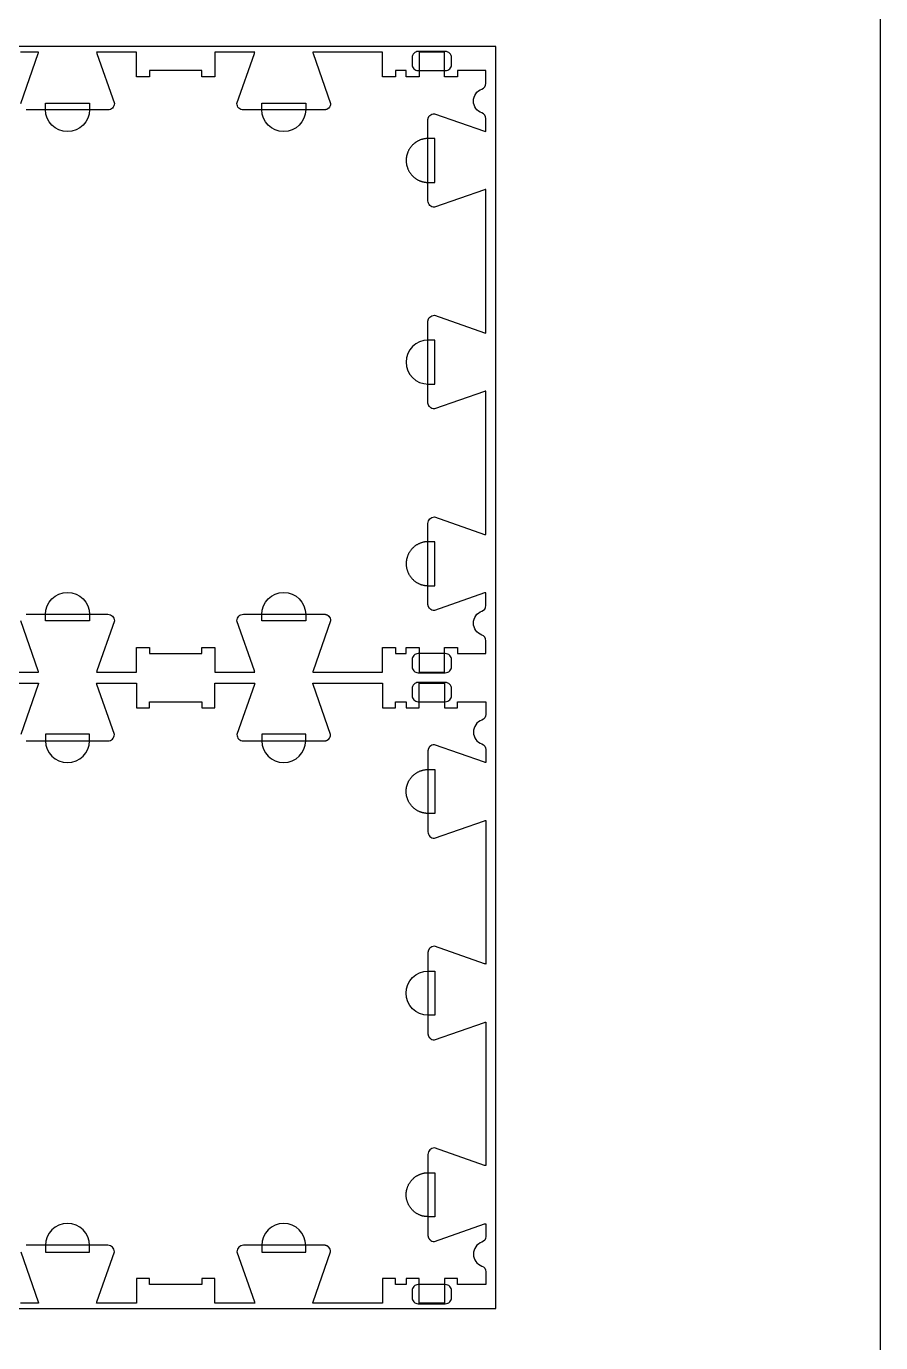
# Model space of a CAD drawing. Extents: x 5216 to 8399, y -10461 to -4867.
# Drawn here: x 7574 to 8399, y -6824 to -5552 of the extents above; entities that cross this region are included whole.
import ezdxf

# ---------------------------------------------------------------- set-up
doc = ezdxf.new("R2010")
doc.units = 0
for name, color, linetype in [('0_SHEET_SPRUCEPLY_2440X122', 1, 'CONTINUOUS'), ('4_ANYTOOL_CUTTHROUGH_OUTSI', 5, 'CONTINUOUS'), ('5_ANYTOOL_HALF_MILL_9MM_IN', 3, 'CONTINUOUS'), ('DONOTCUT', 18, 'CONTINUOUS')]:
    doc.layers.add(name, color=color, linetype=linetype)

msp = doc.modelspace()

# ---------------------------------------------------------------- linework, layer by layer
at = {"layer": '0_SHEET_SPRUCEPLY_2440X122'}
msp.add_lwpolyline([(5587.3, -5571.2), (5587.3, -6791.2), (8027.3, -6791.2), (8027.3, -5571.2)], close=True, dxfattribs=at)
at = {"layer": '4_ANYTOOL_CUTTHROUGH_OUTSI', "color": 5}
for points in [[(7568.1, -5626.1), (7585, -5577.8), (7585, -5577.8, 0.061485), (7585.3, -5576.5), (7567.8, -5576.5)], [(7573.5, -6120), (7573.6, -6120), (7573.8, -6120), (7573.9, -6120), (7574.1, -6120), (7574.2, -6120), (7574.4, -6120), (7652.4, -6120, -0.414214), (7658.6, -6126.2), (7658.6, -6126.2), (7658.6, -6126.3), (7641.7, -6174.6), (7641.7, -6174.6, 0.061485), (7641.5, -6176), (7680.1, -6176), (7680.1, -6152), (7692.6, -6152), (7692.6, -6158), (7743.1, -6158), (7743.1, -6152), (7755.6, -6152), (7755.6, -6176), (7794.2, -6176), (7794.2, -6176, 0.061485), (7793.9, -6174.6), (7777, -6126.3), (7777, -6126.2), (7777, -6126.2), (7777, -6126.2, -0.414214), (7783.3, -6120), (7861.3, -6120), (7861.4, -6120), (7861.6, -6120), (7861.7, -6120), (7861.9, -6120), (7862, -6120), (7862.2, -6120), (7862.3, -6120), (7862.5, -6120.1), (7862.6, -6120.1), (7862.8, -6120.1), (7862.9, -6120.2), (7863.1, -6120.2), (7863.2, -6120.3), (7863.4, -6120.3), (7863.5, -6120.4), (7863.7, -6120.4), (7863.8, -6120.5), (7864, -6120.6), (7864.1, -6120.6), (7864.2, -6120.7), (7864.4, -6120.8), (7864.5, -6120.9), (7864.6, -6120.9), (7864.8, -6121), (7864.9, -6121.1), (7865, -6121.2), (7865.1, -6121.3), (7865.2, -6121.4), (7865.4, -6121.5), (7865.5, -6121.6), (7865.6, -6121.7), (7865.7, -6121.8, -0.198912), (7867.5, -6126.2), (7867.5, -6126.2), (7867.5, -6126.3), (7850.6, -6174.6), (7850.6, -6174.6, 0.061485), (7850.4, -6176), (7917.6, -6176), (7917.6, -6152), (7930.1, -6152), (7930.1, -6158), (7940.6, -6158), (7940.6, -6152), (7953.1, -6152), (7953.1, -6176), (7977.6, -6176), (7977.6, -6152), (7990.1, -6152), (7990.1, -6158), (8017.6, -6158), (8017.6, -6145.6), (8017.6, -6145.6, 0.317837), (8013.7, -6140.1, -0.707107), (8013.7, -6117, 0.317837), (8017.6, -6111.6), (8017.6, -6099.2, 0.061485), (8016.2, -6099.4), (7967.9, -6116.3), (7967.9, -6116.4), (7967.8, -6116.4), (7967.8, -6116.4, -0.198912), (7963.4, -6114.5), (7963.3, -6114.4), (7963.2, -6114.3), (7963.1, -6114.2), (7963, -6114.1), (7962.9, -6114), (7962.8, -6113.8), (7962.7, -6113.7), (7962.6, -6113.6), (7962.5, -6113.5), (7962.5, -6113.3), (7962.4, -6113.2), (7962.3, -6113.1), (7962.2, -6112.9), (7962.2, -6112.8), (7962.1, -6112.6), (7962, -6112.5), (7962, -6112.4), (7961.9, -6112.2), (7961.9, -6112.1), (7961.8, -6111.9), (7961.8, -6111.8), (7961.8, -6111.6), (7961.7, -6111.5), (7961.7, -6111.3), (7961.7, -6111.2), (7961.6, -6111), (7961.6, -6110.9), (7961.6, -6110.7), (7961.6, -6110.6), (7961.6, -6110.4), (7961.6, -6110.3), (7961.6, -6110.1), (7961.6, -6032.1, -0.414214), (7967.8, -6025.9), (7967.9, -6025.9), (7967.9, -6025.9), (8016.2, -6042.8), (8016.2, -6042.8, 0.061485), (8017.6, -6043), (8017.6, -5904.3, 0.061485), (8016.2, -5904.5), (7967.9, -5921.4), (7967.9, -5921.5), (7967.8, -5921.5), (7967.8, -5921.5, -0.198912), (7963.4, -5919.6), (7963.3, -5919.5), (7963.2, -5919.4), (7963.1, -5919.3), (7963, -5919.2), (7962.9, -5919.1), (7962.8, -5918.9), (7962.7, -5918.8), (7962.6, -5918.7), (7962.5, -5918.6), (7962.5, -5918.4), (7962.4, -5918.3), (7962.3, -5918.2), (7962.2, -5918), (7962.2, -5917.9), (7962.1, -5917.7), (7962, -5917.6), (7962, -5917.5), (7961.9, -5917.3), (7961.9, -5917.2), (7961.8, -5917), (7961.8, -5916.9), (7961.8, -5916.7), (7961.7, -5916.6), (7961.7, -5916.4), (7961.7, -5916.3), (7961.6, -5916.1), (7961.6, -5916), (7961.6, -5915.8), (7961.6, -5915.7), (7961.6, -5915.5), (7961.6, -5915.4), (7961.6, -5915.2), (7961.6, -5837.2), (7961.6, -5837.1), (7961.6, -5836.9), (7961.6, -5836.8), (7961.6, -5836.6), (7961.6, -5836.5), (7961.6, -5836.3), (7961.7, -5836.2), (7961.7, -5836), (7961.7, -5835.8), (7961.8, -5835.7), (7961.8, -5835.5), (7961.8, -5835.4), (7961.9, -5835.3), (7961.9, -5835.1), (7962, -5835), (7962, -5834.8), (7962.1, -5834.7), (7962.2, -5834.5), (7962.2, -5834.4), (7962.3, -5834.3), (7962.4, -5834.1), (7962.5, -5834), (7962.5, -5833.9), (7962.6, -5833.7), (7962.7, -5833.6), (7962.8, -5833.5), (7962.9, -5833.4), (7963, -5833.2), (7963.1, -5833.1), (7963.2, -5833), (7963.3, -5832.9), (7963.4, -5832.8, -0.198912), (7967.8, -5831), (7967.9, -5831), (7967.9, -5831), (8016.2, -5847.9), (8016.2, -5847.9, 0.061485), (8017.6, -5848.1), (8017.6, -5709.4, 0.061485), (8016.2, -5709.6), (7967.9, -5726.5), (7967.9, -5726.6), (7967.8, -5726.6), (7967.8, -5726.6, -0.414214), (7961.6, -5720.3), (7961.6, -5642.3), (7961.6, -5642.2), (7961.6, -5642), (7961.6, -5641.9), (7961.6, -5641.7), (7961.6, -5641.6), (7961.6, -5641.4), (7961.7, -5641.3), (7961.7, -5641.1), (7961.7, -5640.9), (7961.8, -5640.8), (7961.8, -5640.6), (7961.8, -5640.5), (7961.9, -5640.4), (7961.9, -5640.2), (7962, -5640.1), (7962, -5639.9), (7962.1, -5639.8), (7962.2, -5639.6), (7962.2, -5639.5), (7962.3, -5639.4), (7962.4, -5639.2), (7962.5, -5639.1), (7962.5, -5639), (7962.6, -5638.8), (7962.7, -5638.7), (7962.8, -5638.6), (7962.9, -5638.5), (7963, -5638.3), (7963.1, -5638.2), (7963.2, -5638.1), (7963.3, -5638), (7963.4, -5637.9, -0.198912), (7967.8, -5636.1), (7967.9, -5636.1), (7967.9, -5636.1), (8016.2, -5653), (8016.2, -5653, 0.061485), (8017.6, -5653.2), (8017.6, -5640.8, 0.317837), (8013.7, -5635.4, -0.707107), (8013.7, -5612.3, 0.317837), (8017.6, -5606.9), (8017.6, -5594.5), (7990.1, -5594.5), (7990.1, -5600.5), (7977.6, -5600.5), (7977.6, -5576.5), (7953.1, -5576.5), (7953.1, -5600.5), (7940.6, -5600.5), (7940.6, -5594.5), (7930.1, -5594.5), (7930.1, -5600.5), (7917.6, -5600.5), (7917.6, -5576.5), (7850.4, -5576.5), (7850.4, -5576.5, 0.061485), (7850.6, -5577.8), (7867.5, -5626.1), (7867.5, -5626.2), (7867.5, -5626.2), (7867.5, -5626.2, -0.198912), (7865.7, -5630.6), (7865.6, -5630.7), (7865.5, -5630.8), (7865.4, -5630.9), (7865.2, -5631), (7865.1, -5631.1), (7865, -5631.2), (7864.9, -5631.3), (7864.8, -5631.4), (7864.6, -5631.5), (7864.5, -5631.6), (7864.4, -5631.6), (7864.2, -5631.7), (7864.1, -5631.8), (7864, -5631.9), (7863.8, -5631.9), (7863.7, -5632), (7863.5, -5632), (7863.4, -5632.1), (7863.2, -5632.1), (7863.1, -5632.2), (7862.9, -5632.2), (7862.8, -5632.3), (7862.6, -5632.3), (7862.5, -5632.3), (7862.3, -5632.4), (7862.2, -5632.4), (7862, -5632.4), (7861.9, -5632.4), (7861.7, -5632.4), (7861.6, -5632.4), (7861.4, -5632.5), (7861.3, -5632.5), (7783.3, -5632.5, -0.414214), (7777, -5626.2), (7777, -5626.2), (7777, -5626.1), (7793.9, -5577.8), (7793.9, -5577.8, 0.061485), (7794.2, -5576.5), (7755.6, -5576.5), (7755.6, -5600.5), (7743.1, -5600.5), (7743.1, -5594.5), (7692.6, -5594.5), (7692.6, -5600.5), (7680.1, -5600.5), (7680.1, -5576.5), (7641.5, -5576.5), (7641.5, -5576.5, 0.061485), (7641.7, -5577.8), (7658.6, -5626.1), (7658.6, -5626.2), (7658.6, -5626.2), (7658.6, -5626.2, -0.414214), (7652.4, -5632.5), (7574.4, -5632.5), (7574.2, -5632.5), (7574.1, -5632.4), (7573.9, -5632.4), (7573.8, -5632.4), (7573.6, -5632.4), (7573.5, -5632.4)], [(7518.1, -6176), (7585.3, -6176), (7585.3, -6176, 0.061485), (7585, -6174.6), (7568.1, -6126.3)], [(7518.1, -6186.5), (7585.3, -6186.5), (7585.3, -6186.5, -0.061485), (7585, -6187.8), (7568.1, -6236.1)], [(7573.5, -6242.4), (7573.6, -6242.4), (7573.8, -6242.4), (7573.9, -6242.4), (7574.1, -6242.4), (7574.2, -6242.5), (7574.4, -6242.5), (7652.4, -6242.5, 0.414214), (7658.6, -6236.2), (7658.6, -6236.2), (7658.6, -6236.1), (7641.7, -6187.8), (7641.7, -6187.8, -0.061485), (7641.5, -6186.5), (7680.1, -6186.5), (7680.1, -6210.5), (7692.6, -6210.5), (7692.6, -6204.5), (7743.1, -6204.5), (7743.1, -6210.5), (7755.6, -6210.5), (7755.6, -6186.5), (7794.2, -6186.5), (7794.2, -6186.5, -0.061485), (7793.9, -6187.8), (7777, -6236.1), (7777, -6236.2), (7777, -6236.2), (7777, -6236.2, 0.414214), (7783.3, -6242.5), (7861.3, -6242.5), (7861.4, -6242.5), (7861.6, -6242.4), (7861.7, -6242.4), (7861.9, -6242.4), (7862, -6242.4), (7862.2, -6242.4), (7862.3, -6242.4), (7862.5, -6242.3), (7862.6, -6242.3), (7862.8, -6242.3), (7862.9, -6242.2), (7863.1, -6242.2), (7863.2, -6242.1), (7863.4, -6242.1), (7863.5, -6242), (7863.7, -6242), (7863.8, -6241.9), (7864, -6241.9), (7864.1, -6241.8), (7864.2, -6241.7), (7864.4, -6241.6), (7864.5, -6241.6), (7864.6, -6241.5), (7864.8, -6241.4), (7864.9, -6241.3), (7865, -6241.2), (7865.1, -6241.1), (7865.2, -6241), (7865.4, -6240.9), (7865.5, -6240.8), (7865.6, -6240.7), (7865.7, -6240.6, 0.198912), (7867.5, -6236.2), (7867.5, -6236.2), (7867.5, -6236.1), (7850.6, -6187.8), (7850.6, -6187.8, -0.061485), (7850.4, -6186.5), (7917.6, -6186.5), (7917.6, -6210.5), (7930.1, -6210.5), (7930.1, -6204.5), (7940.6, -6204.5), (7940.6, -6210.5), (7953.1, -6210.5), (7953.1, -6186.5), (7977.6, -6186.5), (7977.6, -6210.5), (7990.1, -6210.5), (7990.1, -6204.5), (8017.6, -6204.5), (8017.6, -6216.9), (8017.6, -6216.9, -0.317837), (8013.7, -6222.3, 0.707107), (8013.7, -6245.4, -0.317837), (8017.6, -6250.8), (8017.6, -6263.2, -0.061485), (8016.2, -6263), (7967.9, -6246.1), (7967.9, -6246.1), (7967.8, -6246.1), (7967.8, -6246.1, 0.198912), (7963.4, -6247.9), (7963.3, -6248), (7963.2, -6248.1), (7963.1, -6248.2), (7963, -6248.3), (7962.9, -6248.5), (7962.8, -6248.6), (7962.7, -6248.7), (7962.6, -6248.8), (7962.5, -6249), (7962.5, -6249.1), (7962.4, -6249.2), (7962.3, -6249.4), (7962.2, -6249.5), (7962.2, -6249.6), (7962.1, -6249.8), (7962, -6249.9), (7962, -6250.1), (7961.9, -6250.2), (7961.9, -6250.4), (7961.8, -6250.5), (7961.8, -6250.6), (7961.8, -6250.8), (7961.7, -6250.9), (7961.7, -6251.1), (7961.7, -6251.3), (7961.6, -6251.4), (7961.6, -6251.6), (7961.6, -6251.7), (7961.6, -6251.9), (7961.6, -6252), (7961.6, -6252.2), (7961.6, -6252.3), (7961.6, -6330.3, 0.414214), (7967.8, -6336.6), (7967.9, -6336.6), (7967.9, -6336.5), (8016.2, -6319.6), (8016.2, -6319.6, -0.061485), (8017.6, -6319.4), (8017.6, -6458.1, -0.061485), (8016.2, -6457.9), (7967.9, -6441), (7967.9, -6441), (7967.8, -6441), (7967.8, -6441, 0.198912), (7963.4, -6442.8), (7963.3, -6442.9), (7963.2, -6443), (7963.1, -6443.1), (7963, -6443.2), (7962.9, -6443.4), (7962.8, -6443.5), (7962.7, -6443.6), (7962.6, -6443.7), (7962.5, -6443.9), (7962.5, -6444), (7962.4, -6444.1), (7962.3, -6444.3), (7962.2, -6444.4), (7962.2, -6444.5), (7962.1, -6444.7), (7962, -6444.8), (7962, -6445), (7961.9, -6445.1), (7961.9, -6445.3), (7961.8, -6445.4), (7961.8, -6445.5), (7961.8, -6445.7), (7961.7, -6445.8), (7961.7, -6446), (7961.7, -6446.2), (7961.6, -6446.3), (7961.6, -6446.5), (7961.6, -6446.6), (7961.6, -6446.8), (7961.6, -6446.9), (7961.6, -6447.1), (7961.6, -6447.2), (7961.6, -6525.2), (7961.6, -6525.4), (7961.6, -6525.5), (7961.6, -6525.7), (7961.6, -6525.8), (7961.6, -6526), (7961.6, -6526.1), (7961.7, -6526.3), (7961.7, -6526.4), (7961.7, -6526.6), (7961.8, -6526.7), (7961.8, -6526.9), (7961.8, -6527), (7961.9, -6527.2), (7961.9, -6527.3), (7962, -6527.5), (7962, -6527.6), (7962.1, -6527.7), (7962.2, -6527.9), (7962.2, -6528), (7962.3, -6528.2), (7962.4, -6528.3), (7962.5, -6528.4), (7962.5, -6528.6), (7962.6, -6528.7), (7962.7, -6528.8), (7962.8, -6528.9), (7962.9, -6529.1), (7963, -6529.2), (7963.1, -6529.3), (7963.2, -6529.4), (7963.3, -6529.5), (7963.4, -6529.6, 0.198912), (7967.8, -6531.5), (7967.9, -6531.5), (7967.9, -6531.4), (8016.2, -6514.5), (8016.2, -6514.5, -0.061485), (8017.6, -6514.3), (8017.6, -6653, -0.061485), (8016.2, -6652.8), (7967.9, -6635.9), (7967.9, -6635.9), (7967.8, -6635.9), (7967.8, -6635.9, 0.414214), (7961.6, -6642.1), (7961.6, -6720.1), (7961.6, -6720.3), (7961.6, -6720.4), (7961.6, -6720.6), (7961.6, -6720.7), (7961.6, -6720.9), (7961.6, -6721), (7961.7, -6721.2), (7961.7, -6721.3), (7961.7, -6721.5), (7961.8, -6721.6), (7961.8, -6721.8), (7961.8, -6721.9), (7961.9, -6722.1), (7961.9, -6722.2), (7962, -6722.4), (7962, -6722.5), (7962.1, -6722.6), (7962.2, -6722.8), (7962.2, -6722.9), (7962.3, -6723.1), (7962.4, -6723.2), (7962.5, -6723.3), (7962.5, -6723.5), (7962.6, -6723.6), (7962.7, -6723.7), (7962.8, -6723.8), (7962.9, -6724), (7963, -6724.1), (7963.1, -6724.2), (7963.2, -6724.3), (7963.3, -6724.4), (7963.4, -6724.5, 0.198912), (7967.8, -6726.4), (7967.9, -6726.4), (7967.9, -6726.3), (8016.2, -6709.4), (8016.2, -6709.4, -0.061485), (8017.6, -6709.2), (8017.6, -6721.6, -0.317837), (8013.7, -6727, 0.707107), (8013.7, -6750.1, -0.317837), (8017.6, -6755.6), (8017.6, -6768), (7990.1, -6768), (7990.1, -6762), (7977.6, -6762), (7977.6, -6786), (7953.1, -6786), (7953.1, -6762), (7940.6, -6762), (7940.6, -6768), (7930.1, -6768), (7930.1, -6762), (7917.6, -6762), (7917.6, -6786), (7850.4, -6786), (7850.4, -6786, -0.061485), (7850.6, -6784.6), (7867.5, -6736.3), (7867.5, -6736.2), (7867.5, -6736.2), (7867.5, -6736.2, 0.198912), (7865.7, -6731.8), (7865.6, -6731.7), (7865.5, -6731.6), (7865.4, -6731.5), (7865.2, -6731.4), (7865.1, -6731.3), (7865, -6731.2), (7864.9, -6731.1), (7864.8, -6731), (7864.6, -6730.9), (7864.5, -6730.9), (7864.4, -6730.8), (7864.2, -6730.7), (7864.1, -6730.6), (7864, -6730.6), (7863.8, -6730.5), (7863.7, -6730.4), (7863.5, -6730.4), (7863.4, -6730.3), (7863.2, -6730.3), (7863.1, -6730.2), (7862.9, -6730.2), (7862.8, -6730.1), (7862.6, -6730.1), (7862.5, -6730.1), (7862.3, -6730), (7862.2, -6730), (7862, -6730), (7861.9, -6730), (7861.7, -6730), (7861.6, -6730), (7861.4, -6730), (7861.3, -6730), (7783.3, -6730, 0.414214), (7777, -6736.2), (7777, -6736.2), (7793.9, -6784.6), (7793.9, -6784.6, -0.061485), (7794.2, -6786), (7755.6, -6786), (7755.6, -6762), (7743.1, -6762), (7743.1, -6768), (7692.6, -6768), (7692.6, -6762), (7680.1, -6762), (7680.1, -6786), (7641.5, -6786), (7641.5, -6786, -0.061485), (7641.7, -6784.6), (7658.6, -6736.3), (7658.6, -6736.2), (7658.6, -6736.2), (7658.6, -6736.2, 0.414214), (7652.4, -6730), (7574.4, -6730), (7574.2, -6730), (7574.1, -6730), (7573.9, -6730), (7573.8, -6730), (7573.6, -6730), (7573.5, -6730)], [(7568.1, -6736.3), (7585, -6784.6), (7585, -6784.6, -0.061485), (7585.3, -6786), (7567.8, -6786)]]:
    msp.add_lwpolyline(points, format="xyb", dxfattribs=at)
at = {"layer": '5_ANYTOOL_HALF_MILL_9MM_IN', "color": 3}
for points in [[(7952.2, -5576, 0.414214), (7946.2, -5582), (7946.2, -5588.5, 0.414214), (7952.2, -5594.5), (7978.4, -5594.5, 0.414214), (7984.4, -5588.5), (7984.4, -5582, 0.414214), (7978.4, -5576)], [(7634.6, -5632.2, -1), (7592.1, -5632.2), (7592.1, -5632), (7592.1, -5626), (7634.6, -5626), (7634.6, -5632), (7634.6, -5632.2)], [(7843.5, -5632.2, -1), (7801, -5632.2), (7801, -5632), (7801, -5626), (7843.5, -5626), (7843.5, -5632), (7843.5, -5632.2)], [(7961.8, -5855, 1), (7961.8, -5897.5), (7962.1, -5897.5), (7968.1, -5897.5), (7968.1, -5855), (7962.1, -5855), (7961.8, -5855)], [(7592.1, -6120.2, -1), (7634.6, -6120.2), (7634.6, -6120.5), (7634.6, -6126.5), (7592.1, -6126.5), (7592.1, -6120.5), (7592.1, -6120.2)], [(7801, -6120.2, -1), (7843.5, -6120.2), (7843.5, -6120.5), (7843.5, -6126.5), (7801, -6126.5), (7801, -6120.5), (7801, -6120.2)], [(7952.2, -6158, 0.414214), (7946.2, -6164), (7946.2, -6170.5, 0.414214), (7952.2, -6176.5), (7978.4, -6176.5, 0.414214), (7984.4, -6170.5), (7984.4, -6164, 0.414214), (7978.4, -6158)], [(7952.2, -6186, 0.414214), (7946.2, -6192), (7946.2, -6198.5, 0.414214), (7952.2, -6204.5), (7978.4, -6204.5, 0.414214), (7984.4, -6198.5), (7984.4, -6192, 0.414214), (7978.4, -6186)], [(7592.1, -6242.2, 1), (7634.6, -6242.2), (7634.6, -6242), (7634.6, -6236), (7592.1, -6236), (7592.1, -6242), (7592.1, -6242.2)], [(7801, -6242.2, 1), (7843.5, -6242.2), (7843.5, -6242), (7843.5, -6236), (7801, -6236), (7801, -6242), (7801, -6242.2)], [(7961.8, -6507.5, -1), (7961.8, -6465), (7962.1, -6465), (7968.1, -6465), (7968.1, -6507.5), (7962.1, -6507.5), (7961.8, -6507.5)], [(7634.6, -6730.2, 1), (7592.1, -6730.2), (7592.1, -6730.5), (7592.1, -6736.5), (7634.6, -6736.5), (7634.6, -6730.5), (7634.6, -6730.2)], [(7843.5, -6730.2, 1), (7801, -6730.2), (7801, -6730.5), (7801, -6736.5), (7843.5, -6736.5), (7843.5, -6730.5), (7843.5, -6730.2)], [(7952.2, -6768, 0.414214), (7946.2, -6774), (7946.2, -6780.5, 0.414214), (7952.2, -6786.5), (7978.4, -6786.5, 0.414214), (7984.4, -6780.5), (7984.4, -6774, 0.414214), (7978.4, -6768)]]:
    msp.add_lwpolyline(points, format="xyb", close=True, dxfattribs=at)
for points in [[(7961.8, -5660.1), (7961.4, -5660.1), (7960.9, -5660.1), (7960.4, -5660.1), (7959.9, -5660.1), (7959.4, -5660.2), (7958.9, -5660.3), (7958.4, -5660.3), (7958, -5660.4), (7957.5, -5660.5), (7957, -5660.6), (7956.5, -5660.7), (7956, -5660.9), (7955.5, -5661), (7955, -5661.2), (7954.5, -5661.4), (7954, -5661.5), (7953.5, -5661.7), (7953, -5662), (7952.5, -5662.2), (7952.1, -5662.4), (7951.6, -5662.7), (7951.1, -5663), (7950.7, -5663.2), (7950.2, -5663.5), (7949.7, -5663.8), (7949.3, -5664.1), (7948.9, -5664.5), (7948.4, -5664.8), (7948, -5665.2), (7947.6, -5665.5), (7947.2, -5665.9), (7946.8, -5666.3), (7946.4, -5666.7), (7946, -5667.1), (7945.7, -5667.5), (7945.3, -5667.9), (7945, -5668.3), (7944.7, -5668.8), (7944.3, -5669.2), (7944, -5669.7), (7943.7, -5670.1), (7943.5, -5670.6), (7943.2, -5671.1), (7942.9, -5671.5), (7942.7, -5672), (7942.5, -5672.5), (7942.3, -5673), (7942.1, -5673.5), (7941.9, -5674), (7941.7, -5674.5), (7941.5, -5675), (7941.4, -5675.5), (7941.3, -5676), (7941.1, -5676.5), (7941, -5676.9), (7940.9, -5677.4), (7940.8, -5677.9), (7940.8, -5678.4), (7940.7, -5678.9), (7940.7, -5679.4), (7940.6, -5679.9), (7940.6, -5680.4), (7940.6, -5680.8), (7940.6, -5681.3), (7940.6, -5681.8), (7940.6, -5682.3), (7940.6, -5682.7), (7940.7, -5683.2), (7940.7, -5683.7), (7940.8, -5684.2), (7940.8, -5684.7), (7940.9, -5685.2), (7941, -5685.7), (7941.1, -5686.2), (7941.3, -5686.7), (7941.4, -5687.2), (7941.5, -5687.6), (7941.7, -5688.1), (7941.9, -5688.6), (7942.1, -5689.1), (7942.3, -5689.6), (7942.5, -5690.1), (7942.7, -5690.6), (7942.9, -5691.1), (7943.2, -5691.5), (7943.5, -5692), (7943.7, -5692.5), (7944, -5692.9), (7944.3, -5693.4), (7944.7, -5693.8), (7945, -5694.3), (7945.3, -5694.7), (7945.7, -5695.1), (7946, -5695.5), (7946.4, -5695.9), (7946.8, -5696.3), (7947.2, -5696.7), (7947.6, -5697.1), (7948, -5697.5), (7948.4, -5697.8), (7948.9, -5698.1), (7949.3, -5698.5), (7949.7, -5698.8), (7950.2, -5699.1), (7950.7, -5699.4), (7951.1, -5699.7), (7951.6, -5699.9), (7952.1, -5700.2), (7952.5, -5700.4), (7953, -5700.7), (7953.5, -5700.9), (7954, -5701.1), (7954.5, -5701.3), (7955, -5701.4), (7955.5, -5701.6), (7956, -5701.7), (7956.5, -5701.9), (7957, -5702), (7957.5, -5702.1), (7958, -5702.2), (7958.4, -5702.3), (7958.9, -5702.4), (7959.4, -5702.4), (7959.9, -5702.5), (7960.4, -5702.5), (7960.9, -5702.5), (7961.4, -5702.6), (7961.8, -5702.6), (7962.1, -5702.6), (7968.1, -5702.6), (7968.1, -5660.1), (7962.1, -5660.1), (7961.8, -5660.1)], [(7961.8, -6049.9), (7961.4, -6049.9), (7960.9, -6049.9), (7960.4, -6049.9), (7959.9, -6049.9), (7959.4, -6050), (7958.9, -6050.1), (7958.4, -6050.1), (7958, -6050.2), (7957.5, -6050.3), (7957, -6050.4), (7956.5, -6050.5), (7956, -6050.7), (7955.5, -6050.8), (7955, -6051), (7954.5, -6051.2), (7954, -6051.3), (7953.5, -6051.5), (7953, -6051.8), (7952.5, -6052), (7952.1, -6052.2), (7951.6, -6052.5), (7951.1, -6052.8), (7950.7, -6053), (7950.2, -6053.3), (7949.7, -6053.6), (7949.3, -6053.9), (7948.9, -6054.3), (7948.4, -6054.6), (7948, -6055), (7947.6, -6055.3), (7947.2, -6055.7), (7946.8, -6056.1), (7946.4, -6056.5), (7946, -6056.9), (7945.7, -6057.3), (7945.3, -6057.7), (7945, -6058.1), (7944.7, -6058.6), (7944.3, -6059), (7944, -6059.5), (7943.7, -6059.9), (7943.5, -6060.4), (7943.2, -6060.9), (7942.9, -6061.3), (7942.7, -6061.8), (7942.5, -6062.3), (7942.3, -6062.8), (7942.1, -6063.3), (7941.9, -6063.8), (7941.7, -6064.3), (7941.5, -6064.8), (7941.4, -6065.3), (7941.3, -6065.8), (7941.1, -6066.3), (7941, -6066.7), (7940.9, -6067.2), (7940.8, -6067.7), (7940.8, -6068.2), (7940.7, -6068.7), (7940.7, -6069.2), (7940.6, -6069.7), (7940.6, -6070.2), (7940.6, -6070.6), (7940.6, -6071.1), (7940.6, -6071.6), (7940.6, -6072.1), (7940.6, -6072.5), (7940.7, -6073), (7940.7, -6073.5), (7940.8, -6074), (7940.8, -6074.5), (7940.9, -6075), (7941, -6075.5), (7941.1, -6076), (7941.3, -6076.5), (7941.4, -6077), (7941.5, -6077.4), (7941.7, -6077.9), (7941.9, -6078.4), (7942.1, -6078.9), (7942.3, -6079.4), (7942.5, -6079.9), (7942.7, -6080.4), (7942.9, -6080.9), (7943.2, -6081.3), (7943.5, -6081.8), (7943.7, -6082.3), (7944, -6082.7), (7944.3, -6083.2), (7944.7, -6083.6), (7945, -6084.1), (7945.3, -6084.5), (7945.7, -6084.9), (7946, -6085.3), (7946.4, -6085.7), (7946.8, -6086.1), (7947.2, -6086.5), (7947.6, -6086.9), (7948, -6087.3), (7948.4, -6087.6), (7948.9, -6087.9), (7949.3, -6088.3), (7949.7, -6088.6), (7950.2, -6088.9), (7950.7, -6089.2), (7951.1, -6089.5), (7951.6, -6089.7), (7952.1, -6090), (7952.5, -6090.2), (7953, -6090.5), (7953.5, -6090.7), (7954, -6090.9), (7954.5, -6091.1), (7955, -6091.2), (7955.5, -6091.4), (7956, -6091.5), (7956.5, -6091.7), (7957, -6091.8), (7957.5, -6091.9), (7958, -6092), (7958.4, -6092.1), (7958.9, -6092.2), (7959.4, -6092.2), (7959.9, -6092.3), (7960.4, -6092.3), (7960.9, -6092.3), (7961.4, -6092.4), (7961.8, -6092.4), (7962.1, -6092.4), (7968.1, -6092.4), (7968.1, -6049.9), (7962.1, -6049.9), (7961.8, -6049.9)], [(7961.8, -6312.6), (7961.4, -6312.6), (7960.9, -6312.5), (7960.4, -6312.5), (7959.9, -6312.5), (7959.4, -6312.4), (7958.9, -6312.4), (7958.4, -6312.3), (7958, -6312.2), (7957.5, -6312.1), (7957, -6312), (7956.5, -6311.9), (7956, -6311.7), (7955.5, -6311.6), (7955, -6311.4), (7954.5, -6311.3), (7954, -6311.1), (7953.5, -6310.9), (7953, -6310.7), (7952.5, -6310.4), (7952.1, -6310.2), (7951.6, -6309.9), (7951.1, -6309.7), (7950.7, -6309.4), (7950.2, -6309.1), (7949.7, -6308.8), (7949.3, -6308.5), (7948.9, -6308.1), (7948.4, -6307.8), (7948, -6307.5), (7947.6, -6307.1), (7947.2, -6306.7), (7946.8, -6306.3), (7946.4, -6305.9), (7946, -6305.5), (7945.7, -6305.1), (7945.3, -6304.7), (7945, -6304.3), (7944.7, -6303.8), (7944.3, -6303.4), (7944, -6302.9), (7943.7, -6302.5), (7943.5, -6302), (7943.2, -6301.5), (7942.9, -6301.1), (7942.7, -6300.6), (7942.5, -6300.1), (7942.3, -6299.6), (7942.1, -6299.1), (7941.9, -6298.6), (7941.7, -6298.1), (7941.5, -6297.6), (7941.4, -6297.2), (7941.3, -6296.7), (7941.1, -6296.2), (7941, -6295.7), (7940.9, -6295.2), (7940.8, -6294.7), (7940.8, -6294.2), (7940.7, -6293.7), (7940.7, -6293.2), (7940.6, -6292.7), (7940.6, -6292.3), (7940.6, -6291.8), (7940.6, -6291.3), (7940.6, -6290.8), (7940.6, -6290.4), (7940.6, -6289.9), (7940.7, -6289.4), (7940.7, -6288.9), (7940.8, -6288.4), (7940.8, -6287.9), (7940.9, -6287.4), (7941, -6286.9), (7941.1, -6286.5), (7941.3, -6286), (7941.4, -6285.5), (7941.5, -6285), (7941.7, -6284.5), (7941.9, -6284), (7942.1, -6283.5), (7942.3, -6283), (7942.5, -6282.5), (7942.7, -6282), (7942.9, -6281.5), (7943.2, -6281.1), (7943.5, -6280.6), (7943.7, -6280.1), (7944, -6279.7), (7944.3, -6279.2), (7944.7, -6278.8), (7945, -6278.3), (7945.3, -6277.9), (7945.7, -6277.5), (7946, -6277.1), (7946.4, -6276.7), (7946.8, -6276.3), (7947.2, -6275.9), (7947.6, -6275.5), (7948, -6275.2), (7948.4, -6274.8), (7948.9, -6274.5), (7949.3, -6274.1), (7949.7, -6273.8), (7950.2, -6273.5), (7950.7, -6273.2), (7951.1, -6273), (7951.6, -6272.7), (7952.1, -6272.4), (7952.5, -6272.2), (7953, -6272), (7953.5, -6271.7), (7954, -6271.5), (7954.5, -6271.4), (7955, -6271.2), (7955.5, -6271), (7956, -6270.9), (7956.5, -6270.7), (7957, -6270.6), (7957.5, -6270.5), (7958, -6270.4), (7958.4, -6270.3), (7958.9, -6270.3), (7959.4, -6270.2), (7959.9, -6270.1), (7960.4, -6270.1), (7960.9, -6270.1), (7961.4, -6270.1), (7961.8, -6270.1), (7962.1, -6270.1), (7968.1, -6270.1), (7968.1, -6312.6), (7962.1, -6312.6), (7961.8, -6312.6)], [(7961.8, -6702.4), (7961.4, -6702.4), (7960.9, -6702.3), (7960.4, -6702.3), (7959.9, -6702.3), (7959.4, -6702.2), (7958.9, -6702.2), (7958.4, -6702.1), (7958, -6702), (7957.5, -6701.9), (7957, -6701.8), (7956.5, -6701.7), (7956, -6701.5), (7955.5, -6701.4), (7955, -6701.2), (7954.5, -6701.1), (7954, -6700.9), (7953.5, -6700.7), (7953, -6700.5), (7952.5, -6700.2), (7952.1, -6700), (7951.6, -6699.7), (7951.1, -6699.5), (7950.7, -6699.2), (7950.2, -6698.9), (7949.7, -6698.6), (7949.3, -6698.3), (7948.9, -6697.9), (7948.4, -6697.6), (7948, -6697.3), (7947.6, -6696.9), (7947.2, -6696.5), (7946.8, -6696.1), (7946.4, -6695.7), (7946, -6695.3), (7945.7, -6694.9), (7945.3, -6694.5), (7945, -6694.1), (7944.7, -6693.6), (7944.3, -6693.2), (7944, -6692.7), (7943.7, -6692.3), (7943.5, -6691.8), (7943.2, -6691.3), (7942.9, -6690.9), (7942.7, -6690.4), (7942.5, -6689.9), (7942.3, -6689.4), (7942.1, -6688.9), (7941.9, -6688.4), (7941.7, -6687.9), (7941.5, -6687.4), (7941.4, -6687), (7941.3, -6686.5), (7941.1, -6686), (7941, -6685.5), (7940.9, -6685), (7940.8, -6684.5), (7940.8, -6684), (7940.7, -6683.5), (7940.7, -6683), (7940.6, -6682.5), (7940.6, -6682.1), (7940.6, -6681.6), (7940.6, -6681.1), (7940.6, -6680.6), (7940.6, -6680.2), (7940.6, -6679.7), (7940.7, -6679.2), (7940.7, -6678.7), (7940.8, -6678.2), (7940.8, -6677.7), (7940.9, -6677.2), (7941, -6676.7), (7941.1, -6676.3), (7941.3, -6675.8), (7941.4, -6675.3), (7941.5, -6674.8), (7941.7, -6674.3), (7941.9, -6673.8), (7942.1, -6673.3), (7942.3, -6672.8), (7942.5, -6672.3), (7942.7, -6671.8), (7942.9, -6671.3), (7943.2, -6670.9), (7943.5, -6670.4), (7943.7, -6669.9), (7944, -6669.5), (7944.3, -6669), (7944.7, -6668.6), (7945, -6668.1), (7945.3, -6667.7), (7945.7, -6667.3), (7946, -6666.9), (7946.4, -6666.5), (7946.8, -6666.1), (7947.2, -6665.7), (7947.6, -6665.3), (7948, -6665), (7948.4, -6664.6), (7948.9, -6664.3), (7949.3, -6663.9), (7949.7, -6663.6), (7950.2, -6663.3), (7950.7, -6663), (7951.1, -6662.8), (7951.6, -6662.5), (7952.1, -6662.2), (7952.5, -6662), (7953, -6661.8), (7953.5, -6661.5), (7954, -6661.3), (7954.5, -6661.2), (7955, -6661), (7955.5, -6660.8), (7956, -6660.7), (7956.5, -6660.5), (7957, -6660.4), (7957.5, -6660.3), (7958, -6660.2), (7958.4, -6660.1), (7958.9, -6660.1), (7959.4, -6660), (7959.9, -6659.9), (7960.4, -6659.9), (7960.9, -6659.9), (7961.4, -6659.9), (7961.8, -6659.9), (7962.1, -6659.9), (7968.1, -6659.9), (7968.1, -6702.4), (7962.1, -6702.4), (7961.8, -6702.4)]]:
    msp.add_lwpolyline(points, close=True, dxfattribs=at)
at = {"layer": 'DONOTCUT'}
msp.add_lwpolyline([(5215.6, -10460.6), (8399, -10460.6), (8399, -4867.2), (5215.6, -4867.2)], close=True, dxfattribs=at)

doc.saveas('drawing.dxf')
